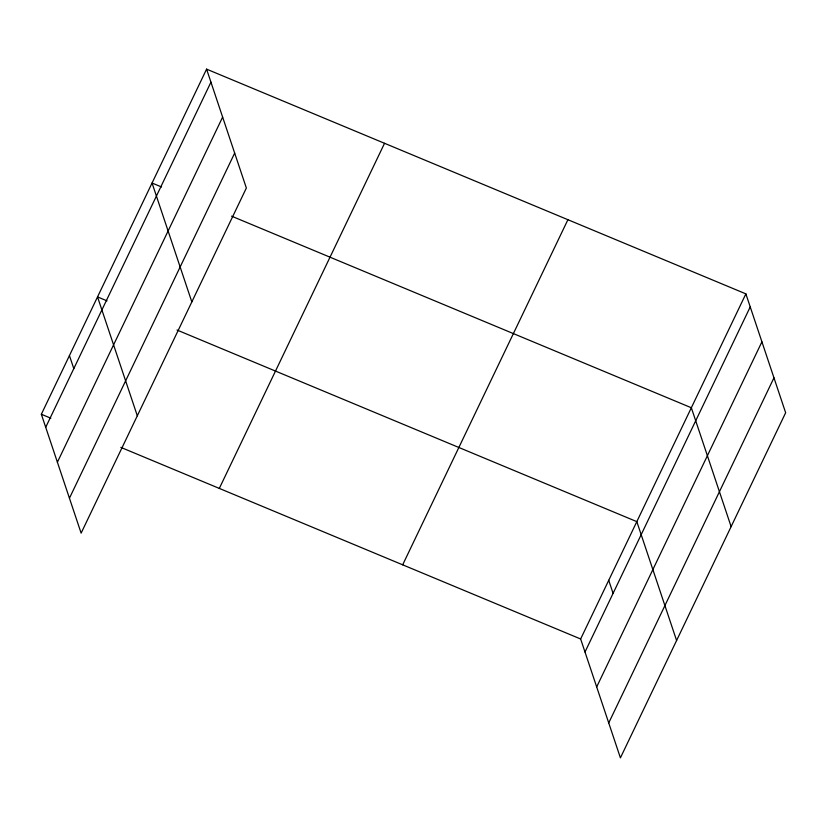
<?xml version="1.0" encoding="UTF-8"?>
<svg xmlns="http://www.w3.org/2000/svg" width="827" height="827" viewBox="0 0 827 827"><rect width="100%" height="100%" fill="white"/><g stroke="black" fill="none" stroke-linecap="round" stroke-linejoin="round"><path stroke-width="1.24" d="M206.585 69.137L246.363 188.018L81.129 533.136L41.35 414.255L206.585 69.137L745.871 293.864L785.65 412.745L620.415 757.863L580.637 638.982L745.871 293.864M45.712 427.28L210.947 82.162M57.394 462.21L222.639 117.093M69.437 498.205L234.672 153.088M219.31 488.416L384.545 143.298M402.677 564.82L567.911 219.703M584.999 652.007L750.234 306.889M596.681 686.948L761.915 341.83M608.724 722.932L773.958 377.815M161.544 186.974L152.054 183.025L191.833 301.907M231.55 216.147L691.341 407.752L731.12 526.634M107.024 300.863L97.534 296.914L137.313 415.795M177.019 330.035L636.821 521.641L676.6 640.522M41.35 414.255L50.84 418.204M120.845 447.376L580.637 638.982M608.724 580.306L613.086 593.341M69.437 355.579L73.799 368.615"/></g></svg>
